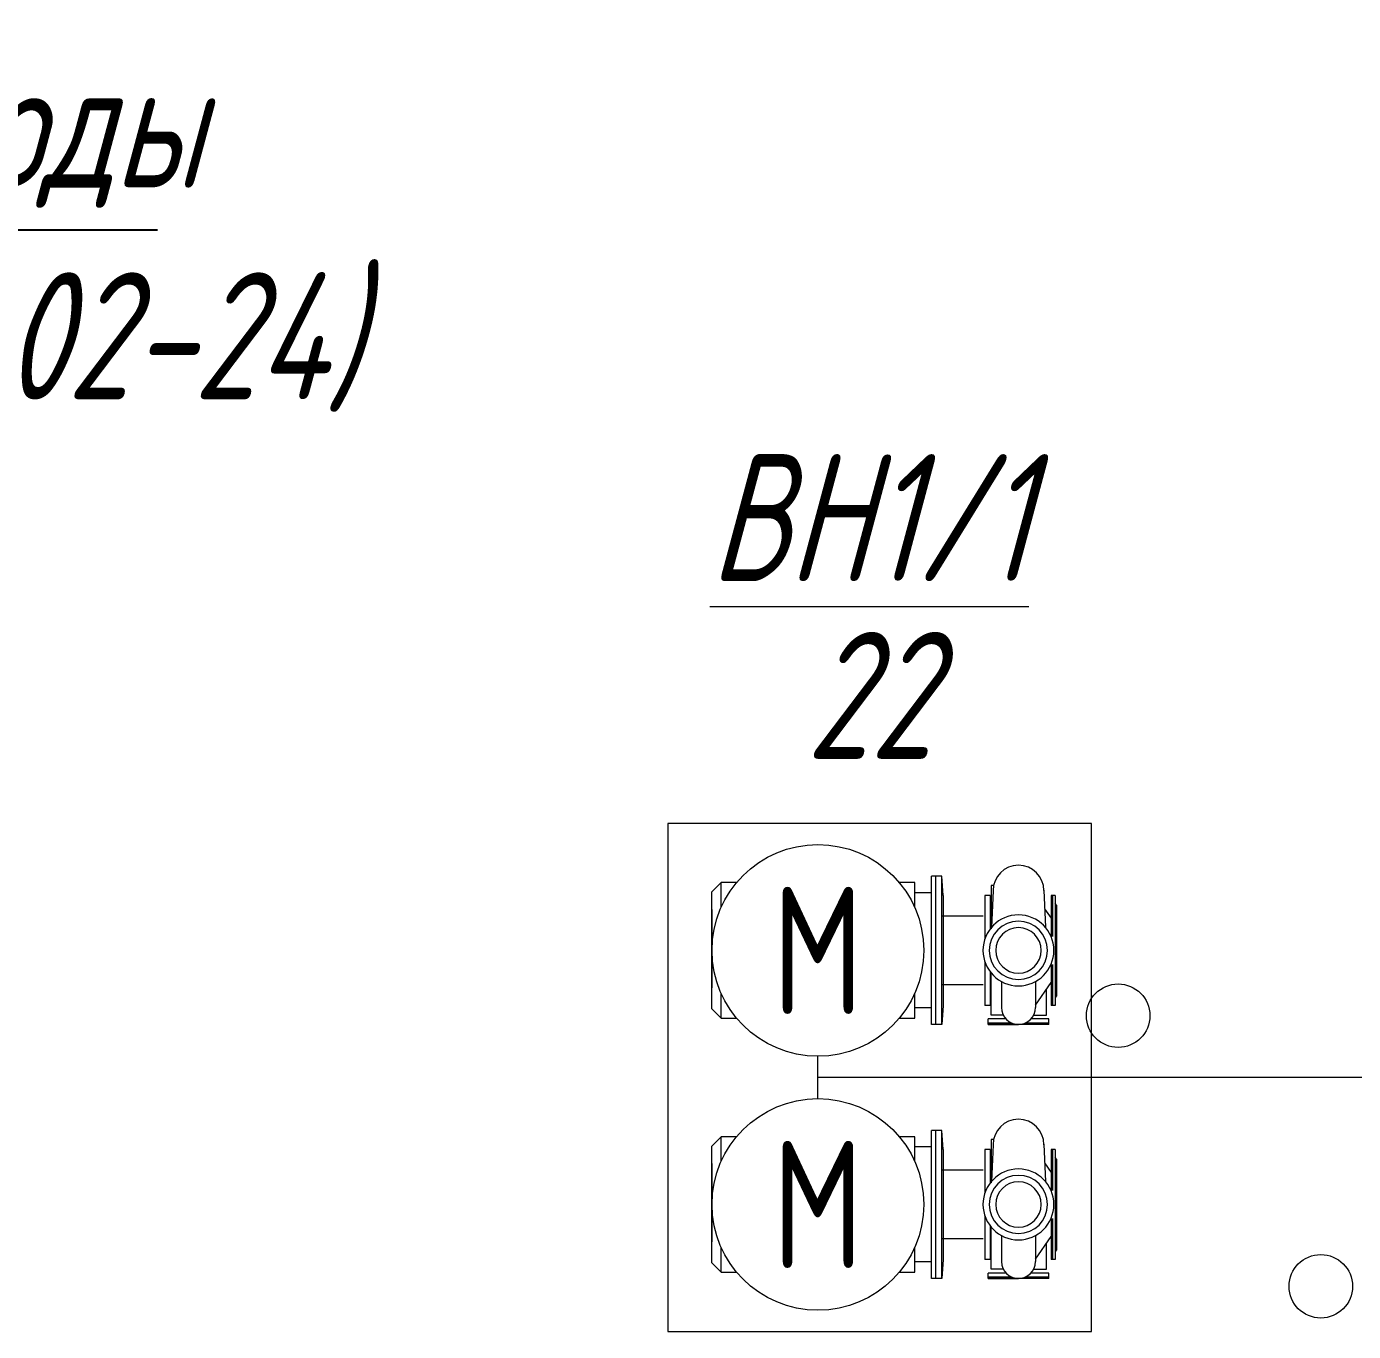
# Model space of a CAD drawing. Header units: millimetres. Extents: x -14296 to 10264, y -13087 to -5602.
# Drawn here: x -3385.08 to -3353.75, y -12729.29 to -12698.47 of the extents above; entities that cross this region are included whole.
import ezdxf
from ezdxf import colors
from ezdxf.entities.mleader import LeaderData, LeaderLine
from ezdxf.math import Vec2, Vec3

# ---------------------------------------------------------------- set-up
doc = ezdxf.new("R2010")
doc.units = ezdxf.units.MM
for name, color, linetype, lineweight in [('КаБель силовой (Вновь)', 1, 'Continuous', 15), ('Линия выноска', 137, 'Continuous', 25), ('Текст', 7, 'Continuous', 20), ('Технологическое', 156, 'Continuous', 18), ('ЭлектрооБорудование (Вновь)', 160, 'Continuous', 15)]:
    doc.layers.add(name, color=color, linetype=linetype, lineweight=lineweight)
doc.styles.add('Simplex', font='simplex.shx', dxfattribs={"width": 0.7, "oblique": 15})

# ---------------------------------------------------------------- blocks, each defined once
blk = doc.blocks.new('_DotBlank')
at = {"color": 0, "linetype": 'ByBlock', "lineweight": -2}
blk.add_line((-0.5, 0), (-1, 0), dxfattribs=at)
blk.add_circle((0, 0), 0.5, dxfattribs=at)

msp = doc.modelspace()

# ---------------------------------------------------------------- linework, layer by layer
at = {"layer": 'КаБель силовой (Вновь)'}
for p, q in [((-3366.39146, -12723.79284), (-3366.39146, -12722.79284)), ((-3353.01807, -12723.29284), (-3366.39146, -12723.29284))]:
    msp.add_line(p, q, dxfattribs=at)
for centre in [(-3359.30217, -12721.83534), (-3354.51807, -12728.22567)]:
    msp.add_circle(centre, 0.75, dxfattribs=at)
at = {"layer": 'Технологическое'}
for p, q in [((-3359.93325, -12717.29284), (-3369.93325, -12717.29284)), ((-3369.93325, -12717.29284), (-3369.93325, -12729.29284)), ((-3359.93325, -12729.29284), (-3359.93325, -12717.29284)), ((-3369.93325, -12729.29284), (-3359.93325, -12729.29284))]:
    msp.add_line(p, q, dxfattribs=at)
at = {"layer": 'Технологическое', "color": 3}
for p, q in [((-3363.70646, -12722.04284), (-3363.70646, -12718.54284)), ((-3363.46646, -12718.54284), (-3363.70646, -12718.54284)), ((-3363.60646, -12722.04284), (-3363.60646, -12718.54284)), ((-3363.46646, -12722.04284), (-3363.46646, -12718.54284)), ((-3363.43646, -12718.99284), (-3363.46646, -12718.54284)), ((-3368.67646, -12718.69284), (-3368.89636, -12718.91274)), ((-3368.89636, -12721.67295), (-3368.89636, -12718.91274)), ((-3368.67646, -12719.27856), (-3368.67646, -12718.69284)), ((-3368.3124, -12718.69284), (-3368.67646, -12718.69284)), ((-3364.10646, -12718.69284), (-3364.47053, -12718.69284)), ((-3364.10646, -12719.27856), (-3364.10646, -12718.69284)), ((-3363.70646, -12718.93596), (-3364.10646, -12718.93596)), ((-3362.24417, -12718.7618), (-3362.29833, -12718.7618)), ((-3362.29833, -12718.7618), (-3362.29833, -12719.77981)), ((-3362.2536, -12718.88225), (-3362.29185, -12719.74736)), ((-3362.25636, -12718.88213), (-3362.25636, -12718.94464)), ((-3361.05967, -12718.86968), (-3361.02087, -12719.74736)), ((-3361.05636, -12718.88213), (-3361.05636, -12718.94464)), ((-3363.43646, -12718.99284), (-3363.43646, -12721.59284)), ((-3362.45107, -12718.99284), (-3362.45107, -12720.02855)), ((-3362.32107, -12718.99284), (-3362.45107, -12718.99284)), ((-3362.32107, -12718.99284), (-3362.32107, -12719.78336)), ((-3360.88636, -12718.99284), (-3360.88636, -12719.96344)), ((-3360.78636, -12718.99284), (-3360.88636, -12718.99284)), ((-3360.85244, -12718.99284), (-3360.85244, -12719.96344)), ((-3360.78636, -12718.99284), (-3360.78636, -12721.59284)), ((-3360.75636, -12719.22356), (-3360.78636, -12719.18194)), ((-3360.75636, -12719.22356), (-3360.75636, -12721.36212)), ((-3368.89636, -12719.32314), (-3368.89636, -12721.17314)), ((-3362.48731, -12719.48314), (-3363.46646, -12719.48314)), ((-3361.04008, -12719.31289), (-3360.88636, -12719.53488)), ((-3360.75636, -12719.32314), (-3360.75636, -12721.17314)), ((-3360.75636, -12719.96784), (-3360.75636, -12720.61784)), ((-3362.45107, -12720.55713), (-3362.45107, -12721.59284)), ((-3362.32107, -12720.80232), (-3362.32107, -12721.59284)), ((-3362.29833, -12721.82388), (-3362.29833, -12720.80587)), ((-3360.88636, -12720.62224), (-3360.88636, -12721.59284)), ((-3360.85244, -12720.62224), (-3360.85244, -12721.59284)), ((-3362.48731, -12721.10254), (-3363.46646, -12721.10254)), ((-3362.05636, -12721.02864), (-3362.05636, -12721.64284)), ((-3361.25636, -12721.02864), (-3361.25636, -12721.64284)), ((-3361.25636, -12721.58514), (-3360.88636, -12721.0508)), ((-3368.67646, -12721.89284), (-3368.67646, -12721.30713)), ((-3364.10646, -12721.89284), (-3364.10646, -12721.30713)), ((-3360.99439, -12721.82388), (-3360.99439, -12721.20682)), ((-3360.75636, -12721.36212), (-3360.78636, -12721.40375)), ((-3368.67646, -12721.89284), (-3368.89636, -12721.67295)), ((-3363.70646, -12721.64972), (-3364.10646, -12721.64972)), ((-3363.43646, -12721.59284), (-3363.46646, -12722.04284)), ((-3362.32107, -12721.59284), (-3362.45107, -12721.59284)), ((-3360.78636, -12721.59284), (-3360.88636, -12721.59284)), ((-3368.67646, -12721.89284), (-3368.3124, -12721.89284)), ((-3368.67646, -12721.89284), (-3368.3124, -12721.89284)), ((-3364.47053, -12721.89284), (-3364.10646, -12721.89284)), ((-3364.47053, -12721.89284), (-3364.10646, -12721.89284)), ((-3363.46646, -12722.04284), (-3363.70646, -12722.04284)), ((-3361.95149, -12721.91284), (-3362.37066, -12721.91284)), ((-3362.37066, -12722.04284), (-3362.37066, -12721.91284)), ((-3361.80835, -12722.01284), (-3362.37066, -12722.01284)), ((-3360.94206, -12722.04284), (-3362.37066, -12722.04284)), ((-3362.37066, -12722.04284), (-3361.65636, -12722.04284)), ((-3362.01305, -12721.82388), (-3362.29833, -12721.82388)), ((-3360.94206, -12722.01284), (-3361.50437, -12722.01284)), ((-3360.94206, -12721.91284), (-3361.36123, -12721.91284)), ((-3361.29967, -12721.82388), (-3360.99439, -12721.82388)), ((-3360.94206, -12722.04284), (-3360.94206, -12721.91284)), ((-3363.70646, -12728.04284), (-3363.70646, -12724.54284)), ((-3363.46646, -12724.54284), (-3363.70646, -12724.54284)), ((-3363.60646, -12728.04284), (-3363.60646, -12724.54284)), ((-3363.46646, -12728.04284), (-3363.46646, -12724.54284)), ((-3363.43646, -12724.99284), (-3363.46646, -12724.54284)), ((-3368.67646, -12724.69284), (-3368.89636, -12724.91274)), ((-3368.89636, -12727.67295), (-3368.89636, -12724.91274)), ((-3368.67646, -12725.27856), (-3368.67646, -12724.69284)), ((-3368.3124, -12724.69284), (-3368.67646, -12724.69284)), ((-3364.10646, -12724.69284), (-3364.47053, -12724.69284)), ((-3364.10646, -12725.27856), (-3364.10646, -12724.69284)), ((-3362.24417, -12724.7618), (-3362.29833, -12724.7618)), ((-3362.29833, -12724.7618), (-3362.29833, -12725.77981)), ((-3362.2536, -12724.88225), (-3362.29185, -12725.74736)), ((-3362.25636, -12724.88213), (-3362.25636, -12724.94464)), ((-3361.05967, -12724.86968), (-3361.02087, -12725.74736)), ((-3361.05636, -12724.88213), (-3361.05636, -12724.94464)), ((-3363.70646, -12724.93596), (-3364.10646, -12724.93596)), ((-3363.43646, -12724.99284), (-3363.43646, -12727.59284)), ((-3362.45107, -12724.99284), (-3362.45107, -12726.02855)), ((-3362.32107, -12724.99284), (-3362.45107, -12724.99284)), ((-3362.32107, -12724.99284), (-3362.32107, -12725.78336)), ((-3360.88636, -12724.99284), (-3360.88636, -12725.96344)), ((-3360.78636, -12724.99284), (-3360.88636, -12724.99284)), ((-3360.85244, -12724.99284), (-3360.85244, -12725.96344)), ((-3360.78636, -12724.99284), (-3360.78636, -12727.59284)), ((-3360.75636, -12725.22356), (-3360.78636, -12725.18194)), ((-3360.75636, -12725.22356), (-3360.75636, -12727.36212)), ((-3368.89636, -12725.32314), (-3368.89636, -12727.17314)), ((-3362.48731, -12725.48314), (-3363.46646, -12725.48314)), ((-3361.04008, -12725.31289), (-3360.88636, -12725.53488)), ((-3360.75636, -12725.32314), (-3360.75636, -12727.17314)), ((-3360.75636, -12725.96784), (-3360.75636, -12726.61784)), ((-3362.45107, -12726.55713), (-3362.45107, -12727.59284)), ((-3362.32107, -12726.80232), (-3362.32107, -12727.59284)), ((-3362.29833, -12727.82388), (-3362.29833, -12726.80587)), ((-3360.88636, -12726.62224), (-3360.88636, -12727.59284)), ((-3360.85244, -12726.62224), (-3360.85244, -12727.59284)), ((-3362.48731, -12727.10254), (-3363.46646, -12727.10254)), ((-3362.05636, -12727.02864), (-3362.05636, -12727.64284)), ((-3361.25636, -12727.02864), (-3361.25636, -12727.64284)), ((-3361.25636, -12727.58514), (-3360.88636, -12727.0508)), ((-3368.67646, -12727.89284), (-3368.67646, -12727.30713)), ((-3364.10646, -12727.89284), (-3364.10646, -12727.30713)), ((-3360.99439, -12727.82388), (-3360.99439, -12727.20682)), ((-3360.75636, -12727.36212), (-3360.78636, -12727.40375)), ((-3368.67646, -12727.89284), (-3368.89636, -12727.67295)), ((-3363.70646, -12727.64972), (-3364.10646, -12727.64972)), ((-3363.43646, -12727.59284), (-3363.46646, -12728.04284)), ((-3362.32107, -12727.59284), (-3362.45107, -12727.59284)), ((-3360.78636, -12727.59284), (-3360.88636, -12727.59284)), ((-3368.67646, -12727.89284), (-3368.3124, -12727.89284)), ((-3368.67646, -12727.89284), (-3368.3124, -12727.89284)), ((-3364.47053, -12727.89284), (-3364.10646, -12727.89284)), ((-3364.47053, -12727.89284), (-3364.10646, -12727.89284)), ((-3363.46646, -12728.04284), (-3363.70646, -12728.04284)), ((-3361.95149, -12727.91284), (-3362.37066, -12727.91284)), ((-3362.37066, -12728.04284), (-3362.37066, -12727.91284)), ((-3361.80835, -12728.01284), (-3362.37066, -12728.01284)), ((-3360.94206, -12728.04284), (-3362.37066, -12728.04284)), ((-3362.37066, -12728.04284), (-3361.65636, -12728.04284)), ((-3362.01305, -12727.82388), (-3362.29833, -12727.82388)), ((-3360.94206, -12728.01284), (-3361.50437, -12728.01284)), ((-3360.94206, -12727.91284), (-3361.36123, -12727.91284)), ((-3361.29967, -12727.82388), (-3360.99439, -12727.82388)), ((-3360.94206, -12728.04284), (-3360.94206, -12727.91284))]:
    msp.add_line(p, q, dxfattribs=at)
for centre, radius, start, end in [((-3361.65636, -12718.88213), 0.6, 0, 180), ((-3361.65636, -12720.29284), 0.8375, 0, 180), ((-3361.65636, -12720.29284), 0.6875, 0, 180), ((-3361.65636, -12720.29284), 0.5375, 0, 180), ((-3361.65636, -12720.29284), 0.8375, 180, 0), ((-3361.65636, -12720.29284), 0.6875, 180, 0), ((-3361.65636, -12720.29284), 0.5375, 180, 0), ((-3361.65636, -12721.64284), 0.4, 180, 0), ((-3361.65636, -12724.88213), 0.6, 0, 180), ((-3361.65636, -12726.29284), 0.8375, 0, 180), ((-3361.65636, -12726.29284), 0.6875, 0, 180), ((-3361.65636, -12726.29284), 0.5375, 0, 180), ((-3361.65636, -12726.29284), 0.8375, 180, 0), ((-3361.65636, -12726.29284), 0.6875, 180, 0), ((-3361.65636, -12726.29284), 0.5375, 180, 0), ((-3361.65636, -12727.64284), 0.4, 180, 0)]:
    msp.add_arc(centre, radius, start, end, dxfattribs=at)
at = {"layer": 'ЭлектрооБорудование (Вновь)'}
for centre in [(-3366.39146, -12720.29284), (-3366.39146, -12726.29284)]:
    msp.add_circle(centre, 2.5, dxfattribs=at)

# ---------------------------------------------------------------- texts
at = {"layer": 'Текст', "insert": (-3365.17896, -12712.17103), "char_height": 3, "width": 4.9055162, "attachment_point": 5, "style": 'Simplex'}
msp.add_mtext('\\A1;\\SВН1\\/1/22;', dxfattribs=at)
at = {"layer": 'ЭлектрооБорудование (Вновь)', "char_height": 3, "width": 6.7817159, "attachment_point": 5, "style": 'Simplex'}
for insert in [(-3366.39146, -12720.29284), (-3366.39146, -12726.29284)]:
    msp.add_mtext('{\\Q0;М}', dxfattribs=dict(at, insert=insert))

# ---------------------------------------------------------------- leaders
at = {"layer": 'Линия выноска'}
ml = msp.add_multileader_mtext('Standard', dxfattribs=at)
ml.set_content('Кабельные проходы\\P(типовая серия 3.402-24)', color=2, style='Simplex')
ml.set_leader_properties()
ml.set_arrow_properties(name='DOTBLANK')
ml.build(insert=Vec2(0, 0))
ml.multileader.update_dxf_attribs({"text_left_attachment_type": 6, "text_right_attachment_type": 6, "dogleg_length": 1, "arrow_head_size": 5})
ctx = ml.context
ctx.base_point, ctx.char_height, ctx.arrow_head_size, ctx.plane_origin = Vec3(-3418.82308, -12703.27859), 3, 5, Vec3(-3444.49768, -12635.02785)
ctx.left_attachment, ctx.right_attachment, ctx.text_align_type = 6, 6, 1
notes = []
notes.append((ctx, [(1, (1, 1, 0), (-3419.82308, -12703.27859), (1, 0), 1, [(1, [(-3431.90898, -12672.5121), (-3431.90898, -12680.5121)], 0, [])])]))
ctx.mtext.insert, ctx.mtext.alignment, ctx.mtext.flow_direction = Vec3(-3394.40513, -12699.27859), 2, 5
for ctx, leaders in notes:
    for number, flags, end, landing, length, lines in leaders:
        leader = LeaderData()
        leader.index, (leader.has_last_leader_line, leader.has_dogleg_vector, leader.attachment_direction) = number, flags
        leader.last_leader_point, leader.dogleg_vector, leader.dogleg_length = Vec3(end), Vec3(landing), length
        for number, points, colour, breaks in lines:
            line = LeaderLine()
            line.index, line.vertices, line.color, line.breaks = number, Vec3.list(points), colors.encode_raw_color(colour), breaks
            leader.lines.append(line)
        ctx.leaders.append(leader)

doc.saveas('drawing.dxf')
